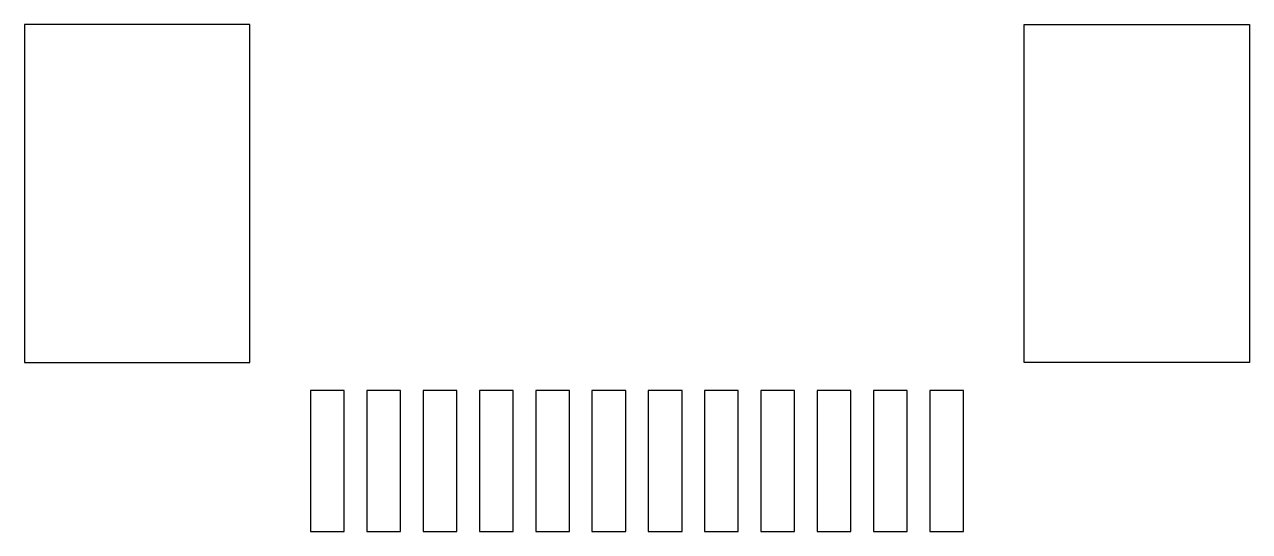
# Model space of a CAD drawing. Extents: x -5.4 to 5.4, y -3.5 to 1.
import ezdxf

# ---------------------------------------------------------------- set-up
doc = ezdxf.new("R2010")
doc.units = 0

msp = doc.modelspace()

# ---------------------------------------------------------------- linework, layer by layer
at = {"layer": 'pad'}
for p, q in [((-3.44, 1), (-5.44, 1)), ((-5.44, 1), (-5.44, -2)), ((-3.44, -2), (-3.44, 1)), ((3.44, -2), (3.44, 1)), ((3.44, 1), (5.44, 1)), ((5.44, 1), (5.44, -2)), ((-5.44, -2), (-3.44, -2)), ((5.44, -2), (3.44, -2)), ((-2.6, -2.25), (-2.9, -2.25)), ((-2.9, -2.25), (-2.9, -3.5)), ((-2.6, -3.5), (-2.6, -2.25)), ((-2.1, -2.25), (-2.4, -2.25)), ((-2.4, -2.25), (-2.4, -3.5)), ((-2.1, -3.5), (-2.1, -2.25)), ((-1.6, -2.25), (-1.9, -2.25)), ((-1.9, -2.25), (-1.9, -3.5)), ((-1.6, -3.5), (-1.6, -2.25)), ((-1.1, -2.25), (-1.4, -2.25)), ((-1.4, -2.25), (-1.4, -3.5)), ((-1.1, -3.5), (-1.1, -2.25)), ((-0.6, -2.25), (-0.9, -2.25)), ((-0.9, -2.25), (-0.9, -3.5)), ((-0.6, -3.5), (-0.6, -2.25)), ((-0.1, -2.25), (-0.4, -2.25)), ((-0.4, -2.25), (-0.4, -3.5)), ((-0.1, -3.5), (-0.1, -2.25)), ((0.4, -2.25), (0.1, -2.25)), ((0.1, -2.25), (0.1, -3.5)), ((0.4, -3.5), (0.4, -2.25)), ((0.9, -2.25), (0.6, -2.25)), ((0.6, -2.25), (0.6, -3.5)), ((0.9, -3.5), (0.9, -2.25)), ((1.4, -2.25), (1.1, -2.25)), ((1.1, -2.25), (1.1, -3.5)), ((1.4, -3.5), (1.4, -2.25)), ((1.9, -2.25), (1.6, -2.25)), ((1.6, -2.25), (1.6, -3.5)), ((1.9, -3.5), (1.9, -2.25)), ((2.4, -2.25), (2.1, -2.25)), ((2.1, -2.25), (2.1, -3.5)), ((2.4, -3.5), (2.4, -2.25)), ((2.9, -2.25), (2.6, -2.25)), ((2.6, -2.25), (2.6, -3.5)), ((2.9, -3.5), (2.9, -2.25)), ((-2.9, -3.5), (-2.6, -3.5)), ((-2.4, -3.5), (-2.1, -3.5)), ((-1.9, -3.5), (-1.6, -3.5)), ((-1.4, -3.5), (-1.1, -3.5)), ((-0.9, -3.5), (-0.6, -3.5)), ((-0.4, -3.5), (-0.1, -3.5)), ((0.1, -3.5), (0.4, -3.5)), ((0.6, -3.5), (0.9, -3.5)), ((1.1, -3.5), (1.4, -3.5)), ((1.6, -3.5), (1.9, -3.5)), ((2.1, -3.5), (2.4, -3.5)), ((2.6, -3.5), (2.9, -3.5))]:
    msp.add_line(p, q, dxfattribs=at)

doc.saveas('drawing.dxf')
